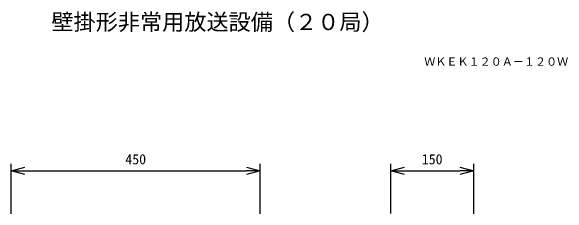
# Model space of a CAD drawing. Units: millimetres, scale not verified. Extents: x -62 to 63, y -116 to 117.
# Drawn here: x -42.8 to 57.8, y 80.2 to 116.8 of the extents above; entities that cross this region are included whole.
import ezdxf
from ezdxf.enums import TextEntityAlignment as Align

# ---------------------------------------------------------------- set-up
doc = ezdxf.new("R2010")
doc.units = ezdxf.units.MM
doc.header["$LTSCALE"] = 0.125
for name, color, linetype in [('0-0_0', 7, 'Continuous'), ('0-2_MOJI1', 7, 'Continuous'), ('0-3_TOUROKU', 7, 'Continuous'), ('0-5_SUNPO', 7, 'Continuous')]:
    doc.layers.add(name, color=color, linetype=linetype)
doc.styles.add('ＭＳ ゴシック', font='')
doc.styles.get('ＭＳ ゴシック').set_extended_font_data('MS Gothic')

# ---------------------------------------------------------------- blocks, each defined once
blk = doc.blocks.new('_Open30')
at = {"layer": '0-0_0'}
blk.add_line((0, 0), (-1, 0), dxfattribs=at)
blk.add_lwpolyline([(-1, 0.26795), (0, 0), (-1, -0.26795)], dxfattribs=at)
blk = doc.blocks.new('D2')
at = {"layer": '0-5_SUNPO'}
for p, q in [((150.7317, 447.675), (150.7317, 456.7011)), ((195.7317, 447.675), (195.7317, 456.7011)), ((153.2317, 455.4511), (193.2317, 455.4511))]:
    blk.add_line(p, q, dxfattribs=at)
at = {"layer": '0-5_SUNPO', "xscale": 2.5, "yscale": 2.5, "rotation": 180}
blk.add_blockref('_Open30', (150.7317, 455.4511), dxfattribs=at)
at = {"layer": '0-5_SUNPO', "xscale": 2.5, "yscale": 2.5}
blk.add_blockref('_Open30', (195.7317, 455.4511), dxfattribs=at)
at = {"layer": '0-5_SUNPO', "style": 'ＭＳ ゴシック'}
blk.add_text('450', height=1.833, dxfattribs=at).set_placement((171.3567, 456.0761), align=Align.BOTTOM_LEFT)
blk = doc.blocks.new('D3')
at = {"layer": '0-5_SUNPO'}
for p, q in [((219.2683, 447.725), (219.2683, 456.7011)), ((234.2683, 447.7089), (234.2683, 456.7011)), ((221.7683, 455.4511), (231.7683, 455.4511))]:
    blk.add_line(p, q, dxfattribs=at)
at = {"layer": '0-5_SUNPO', "xscale": 2.5, "yscale": 2.5, "rotation": 180}
blk.add_blockref('_Open30', (219.2683, 455.4511), dxfattribs=at)
at = {"layer": '0-5_SUNPO', "xscale": 2.5, "yscale": 2.5}
blk.add_blockref('_Open30', (234.2683, 455.4511), dxfattribs=at)
at = {"layer": '0-5_SUNPO', "style": 'ＭＳ ゴシック'}
blk.add_text('150', height=1.833, dxfattribs=at).set_placement((224.8933, 456.0761), align=Align.BOTTOM_LEFT)

msp = doc.modelspace()

# ---------------------------------------------------------------- block references
at = {"layer": '0-5_SUNPO'}
for name in ['D2', 'D3']:
    msp.add_blockref(name, (-193.4929, -367.4952), dxfattribs=at)

# ---------------------------------------------------------------- texts
at = {"layer": '0-2_MOJI1', "style": 'ＭＳ ゴシック'}
msp.add_text('壁掛形非常用放送設備（２０局）', height=2.933, dxfattribs=at).set_placement((-35.4929, 112.5048), align=Align.BOTTOM_LEFT)
at = {"layer": '0-3_TOUROKU', "style": 'ＭＳ ゴシック'}
msp.add_text('ＷＫＥＫ１２０Ａ－１２０Ｗ', height=1.466, dxfattribs=at).set_placement((31.8404, 106.5048), align=Align.BOTTOM_LEFT)

doc.saveas('drawing.dxf')
